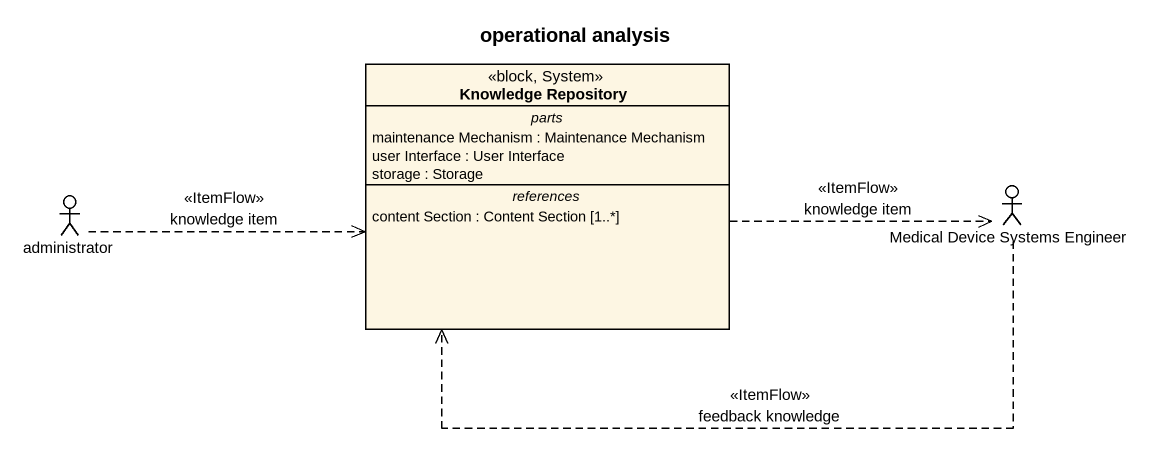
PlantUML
@startuml
title operational analysis
allowmixing
hide circle
hide empty members
class "Knowledge Repository" as Knowledge_Repository <<block, System>> {
  -- parts --
  maintenance Mechanism : Maintenance Mechanism
  user Interface : User Interface
  storage : Storage
  -- references --
  content Section : Content Section [1..*]
}
actor administrator
actor "Medical Device Systems Engineer" as Medical_Device_Systems
Knowledge_Repository .right.> Medical_Device_Systems : <<ItemFlow>>\nknowledge item
administrator .right.> Knowledge_Repository : <<ItemFlow>>\nknowledge item
Medical_Device_Systems .left.> Knowledge_Repository : <<ItemFlow>>\nfeedback knowledge
@enduml
